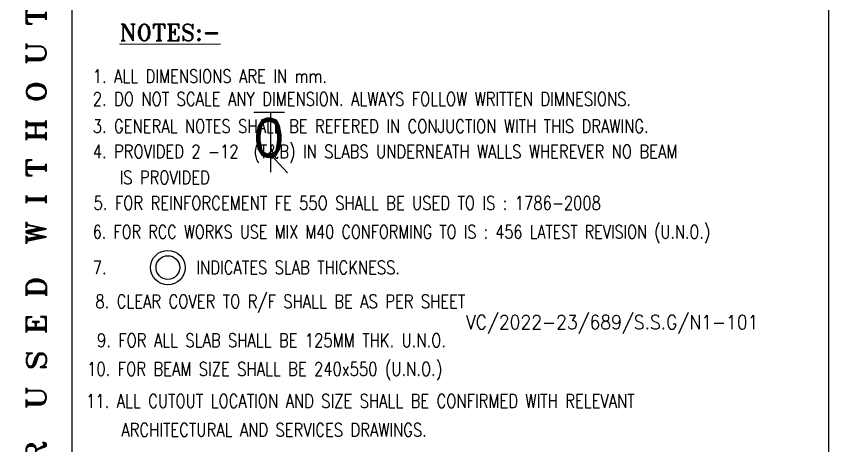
# Model space of a CAD drawing. Header units: millimetres. Extents: x 2061841 to 105821645, y -77612 to 48520811.
# Drawn here: x 105585056 to 105597401, y 48447342 to 48453872 of the extents above; entities that cross this region are included whole.
import ezdxf
from ezdxf.enums import TextEntityAlignment as Align

# ---------------------------------------------------------------- set-up
doc = ezdxf.new("R2010")
doc.units = ezdxf.units.MM
doc.header["$LTSCALE"] = 10
doc.header["$MEASUREMENT"] = 0
for name, color, linetype in [('BEAM', 4, 'Continuous'), ('BORDER', 5, 'Continuous'), ('S-OPENING', 6, 'Continuous'), ('SHEET-TEXT', 7, 'Continuous'), ('T', 2, 'Continuous')]:
    doc.layers.add(name, color=color, linetype=linetype)
for name, color, linetype, lineweight in [('COL', 1, 'Continuous', 0), ('TEXT', 2, 'Continuous', 25), ('TEXT 3', 1, 'Continuous', 18)]:
    doc.layers.add(name, color=color, linetype=linetype, lineweight=lineweight)
doc.styles.add('RD', font='romand.shx', dxfattribs={"width": 0.9, "height": 225})
doc.styles.add('ROMAND', font='romand', dxfattribs={"height": 200})
doc.styles.add('RT', font='romant.shx', dxfattribs={"height": 250})

# ---------------------------------------------------------------- blocks, each defined once
blk = doc.blocks.new('T')
at = {"layer": 'BEAM'}
for p, q in [((-183.3, 386.1), (111.7, 386.1)), ((-21.4, 386.1), (-21.4, -194.3)), ((-21.4, -21), (142.7, -200))]:
    blk.add_line(p, q, dxfattribs=at)
at = {"layer": 'COL', "color": 2, "style": 'ROMAND'}
blk.add_text('0', height=364.5, dxfattribs=at).set_placement((-194.4, -42.3))
blk = doc.blocks.new('TOWER-A TYPICAL FLOOR FRAMING PLAN N')
at = {"layer": 'BORDER', "color": 5}
blk.add_line((102822901.1, 48562374.5, 101.1), (102822901.1, 48502974.5, 101.1), dxfattribs=at)
at = {"layer": 'BORDER', "elevation": 101.1}
blk.add_lwpolyline([(102750300.6, 48502974.5), (102834400.6, 48502974.5), (102834400.6, 48562374.5), (102750300.6, 48562374.5)], close=True, dxfattribs=at)
at = {"layer": 'T'}
for radius in [261.5, 179.9]:
    blk.add_circle((102824359, 48548066, 101.1), radius, dxfattribs=at)
at = {"layer": 'T', "ltscale": 20, "xscale": 1.574045668588952, "yscale": 1.574045668588952, "zscale": 1.574045668588952}
blk.add_blockref('T', (102825954.7, 48549819.6, 101.1), dxfattribs=at)
at = {"layer": 'SHEET-TEXT', "color": 1, "style": 'RT', "width": 0.9}
blk.add_text('VC/2022-23/689/S.S.G/N1-101', height=212.5, dxfattribs=at).set_placement((102828889, 48547129.6, 113.7))
at = {"layer": 'T', "style": 'RD'}
for s, width, p in [('1. ALL DIMENSIONS ARE IN mm.', 0.8, (102823218.2, 48550872.1, 101.1)), ('2. DO NOT SCALE ANY DIMENSION. ALWAYS FOLLOW WRITTEN DIMNESIONS.', 0.8, (102823218.2, 48550526.5, 101.1)), ('3. GENERAL NOTES SHALL BE REFERED IN CONJUCTION WITH THIS DRAWING.', 0.8, (102823218.2, 48550112.8, 101.1)), ('4. PROVIDED 2 -12  (T&B) IN SLABS UNDERNEATH WALLS WHEREVER NO BEAM ', 0.8, (102823218.2, 48549727.7, 101.1)), ('IS PROVIDED', 0.8, (102823624.3, 48549333.3, 101.1)), ('5. FOR REINFORCEMENT FE 55O SHALL BE USED TO IS : 1786-2008  ', 0.8, (102823230.4, 48548944.7, 101.1)), ('6. FOR RCC WORKS USE MIX M40 CONFORMING TO IS : 456 LATEST REVISION (U.N.O.)', 0.78, (102823218.2, 48548506.3, 101.1)), ('7.           INDICATES SLAB THICKNESS.', 0.8, (102823218.2, 48547964.7, 101.1)), ('8. CLEAR COVER TO R/F SHALL BE AS PER SHEET', 0.8, (102823258.2, 48547448.5, 113.7)), ('9. FOR ALL SLAB SHALL BE 125MM THK. U.N.O. ', 0.8, (102823282.2, 48546857.3, 113.7)), ('10. FOR BEAM SIZE SHALL BE 240x550 (U.N.O.)  ', 0.8, (102823134, 48546421.7, 151.4)), ('11. ALL CUTOUT LOCATION AND SIZE SHALL BE CONFIRMED WITH RELEVANT ', 0.8, (102823117.2, 48545935.8, 113.7)), ('ARCHITECTURAL AND SERVICES DRAWINGS.', 0.8, (102823652.4, 48545496.7, 101.1))]:
    blk.add_text(s, height=205.126, dxfattribs=dict(at, width=width)).set_placement(p)
at = {"layer": 'TEXT', "color": 1, "style": 'RT', "width": 0.939798}
blk.add_text('T H I S   D R A W I N G   I S   P R O P E R T Y   O F   V I N T E C H   C O N S U L T A N T S  A N D  S H A L L  N O T  B E  R E P R O D U C E D  O R  U S E D  W I T H O U T  W R I T T E N  P E R M I S S I O N.', height=299.999, rotation=90, dxfattribs=at).set_placement((102822510.3, 48503095.8, 101.1), (102822510.3, 48561927, 101.1), align=Align.FIT)
at = {"layer": 'TEXT 3', "style": 'RT'}
blk.add_text('%%UNOTES:-', height=250, dxfattribs=at).set_placement((102823626.2, 48551514.2, 101.1))

msp = doc.modelspace()

# ---------------------------------------------------------------- block references
at = {"layer": 'S-OPENING'}
msp.add_blockref('TOWER-A TYPICAL FLOOR FRAMING PLAN N', (2763000.3, -98014.7), dxfattribs=at)

doc.saveas('drawing.dxf')
